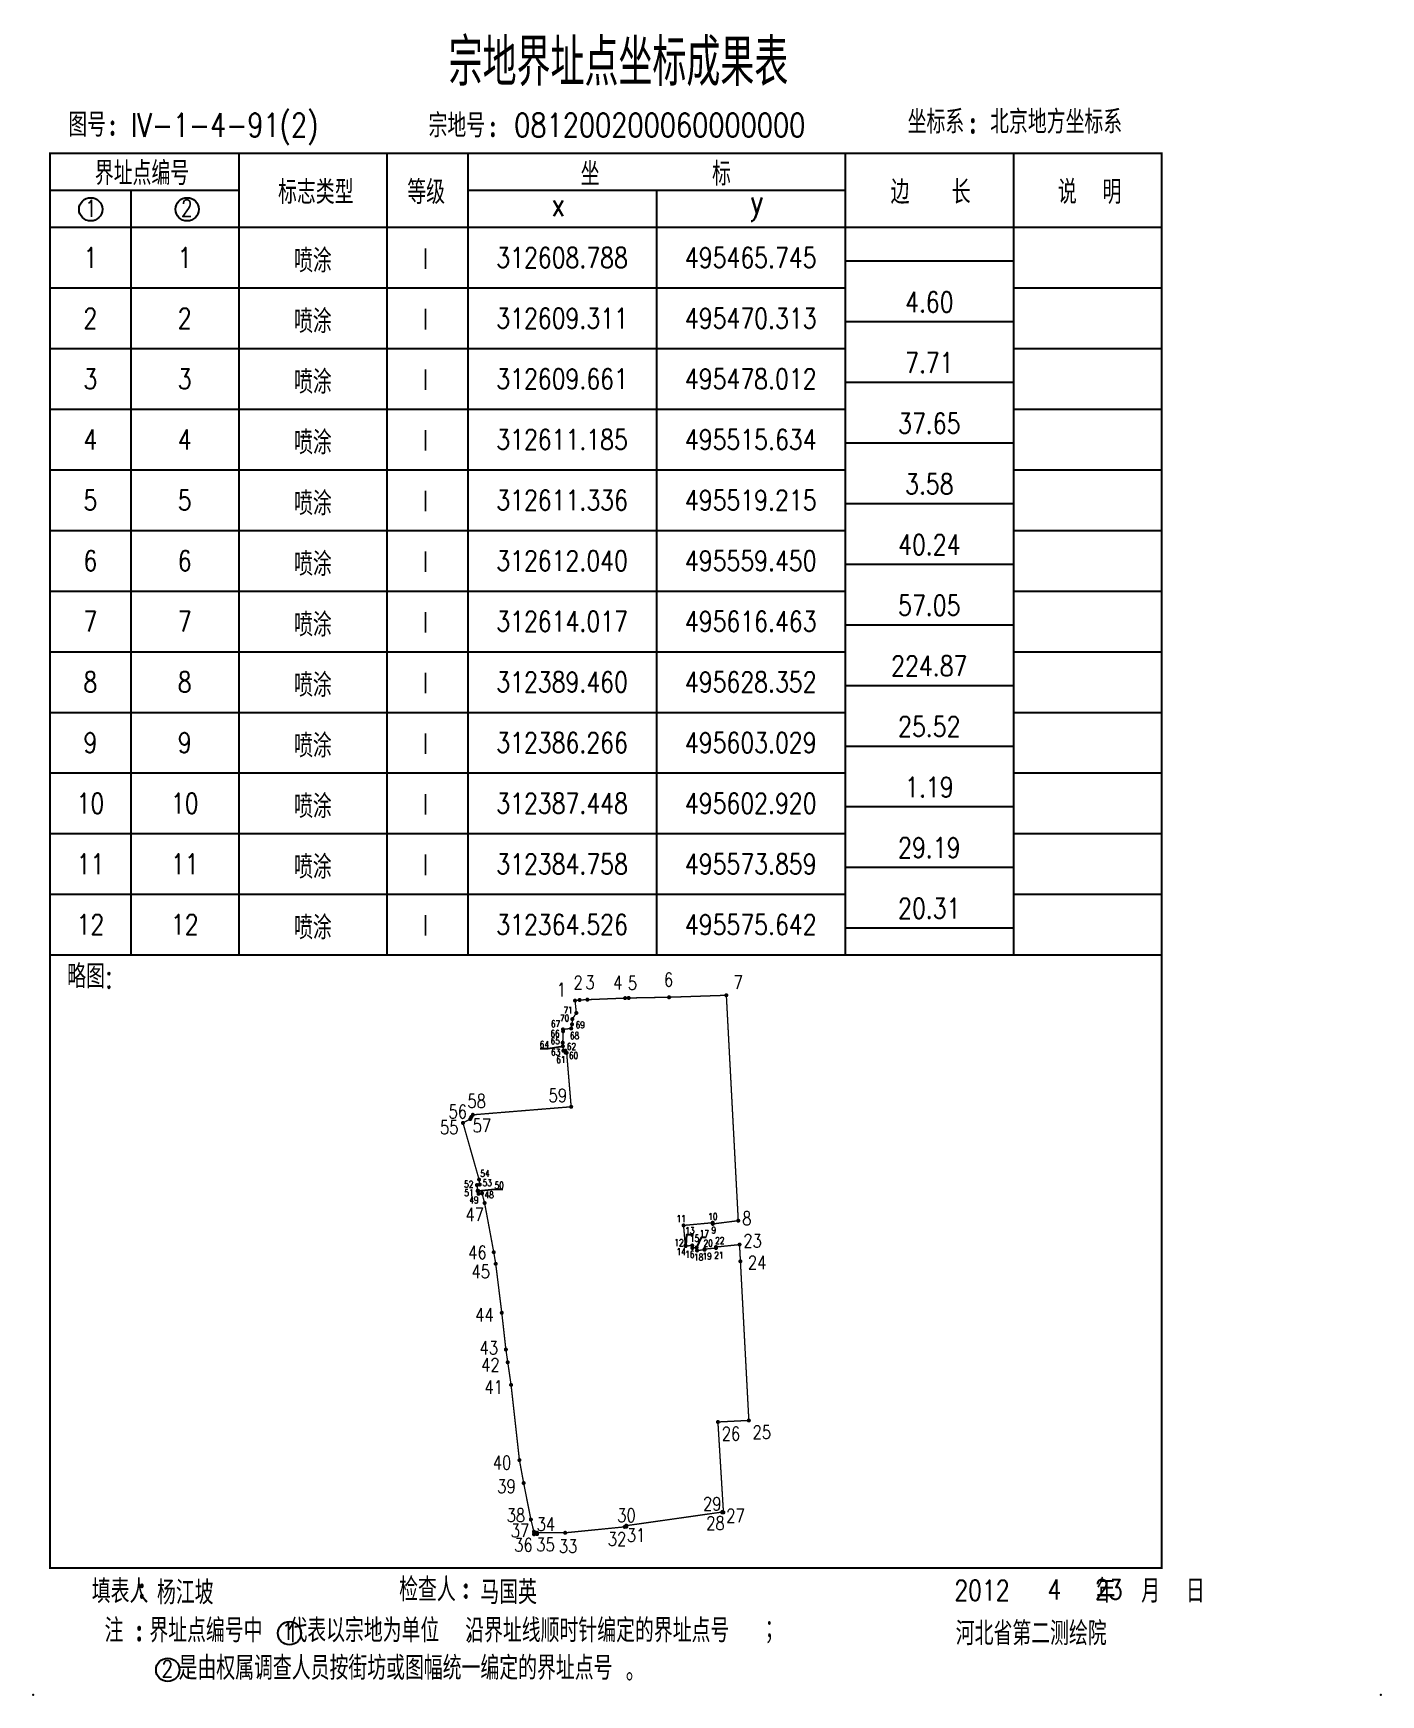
# Model space of a CAD drawing. Extents: x -9390 to -4743, y 24196 to 25839.
# Drawn here: x -6557.4 to -6357.4, y 24332.9 to 24579.6 of the extents above; entities that cross this region are included whole.
import ezdxf
from ezdxf.enums import TextEntityAlignment as Align

# ---------------------------------------------------------------- set-up
doc = ezdxf.new("R2010")
doc.units = 0
doc.header["$MEASUREMENT"] = 0
doc.layers.get('0').update_dxf_attribs({"linetype": 'CONTINUOUS'})
doc.layers.add('JZD', color=1, linetype='CONTINUOUS')
doc.layers.add('ZJ', color=7, linetype='CONTINUOUS')
doc.styles.add('1', font='romand.shx', dxfattribs={"width": 0.8, "bigfont": 'hzfs.shx'})
doc.styles.add('HZ', font='rs', dxfattribs={"width": 0.8, "bigfont": 'hztxt'})
doc.styles.add('KHZ', font='rd.shx', dxfattribs={"width": 0.8, "bigfont": 'khz.shx'})

msp = doc.modelspace()

# ---------------------------------------------------------------- linework, layer by layer
at = {"linetype": 'CONTINUOUS', "const_width": 0.3, "flags": 128}
msp.add_lwpolyline([(-6554.9, 24561.76), (-6554.9, 24351.76), (-6389.9, 24351.76), (-6389.9, 24561.76)], close=True, dxfattribs=at)
msp.add_lwpolyline([(-6554.9, 24561.76), (-6554.9, 24351.76), (-6389.9, 24351.76), (-6389.9, 24561.76)], close=True, dxfattribs=at)
at = {"linetype": 'CONTINUOUS', "flags": 128}
for points in [[(-6526.9, 24561.76), (-6526.9, 24442.76)], [(-6526.9, 24561.76), (-6526.9, 24442.76)], [(-6526.9, 24561.76), (-6526.9, 24442.76)], [(-6526.9, 24561.76), (-6526.9, 24442.76)], [(-6504.9, 24561.76), (-6504.9, 24442.76)], [(-6504.9, 24561.76), (-6504.9, 24442.76)], [(-6504.9, 24561.76), (-6504.9, 24442.76)], [(-6504.9, 24561.76), (-6504.9, 24442.76)], [(-6492.9, 24561.76), (-6492.9, 24442.76)], [(-6492.9, 24561.76), (-6492.9, 24442.76)], [(-6492.9, 24561.76), (-6492.9, 24442.76)], [(-6492.9, 24561.76), (-6492.9, 24442.76)], [(-6436.9, 24561.76), (-6436.9, 24442.76)], [(-6436.9, 24561.76), (-6436.9, 24442.76)], [(-6436.9, 24561.76), (-6436.9, 24442.76)], [(-6436.9, 24561.76), (-6436.9, 24442.76)], [(-6411.9, 24561.76), (-6411.9, 24442.76)], [(-6411.9, 24561.76), (-6411.9, 24442.76)], [(-6411.9, 24561.76), (-6411.9, 24442.76)], [(-6411.9, 24561.76), (-6411.9, 24442.76)], [(-6554.9, 24556.26), (-6526.9, 24556.26)], [(-6554.9, 24556.26), (-6526.9, 24556.26)], [(-6542.9, 24556.26), (-6542.9, 24442.76)], [(-6542.9, 24556.26), (-6542.9, 24442.76)], [(-6542.9, 24556.26), (-6542.9, 24442.76)], [(-6542.9, 24556.26), (-6542.9, 24442.76)], [(-6492.9, 24556.26), (-6436.9, 24556.26)], [(-6492.9, 24556.26), (-6436.9, 24556.26)], [(-6464.9, 24556.26), (-6464.9, 24442.76)], [(-6464.9, 24556.26), (-6464.9, 24442.76)], [(-6464.9, 24556.26), (-6464.9, 24442.76)], [(-6464.9, 24556.26), (-6464.9, 24442.76)], [(-6554.9, 24550.76), (-6389.9, 24550.76)], [(-6554.9, 24550.76), (-6389.9, 24550.76)], [(-6436.9, 24545.76), (-6411.9, 24545.76)], [(-6436.9, 24545.76), (-6411.9, 24545.76)], [(-6554.9, 24541.76), (-6436.9, 24541.76)], [(-6554.9, 24541.76), (-6436.9, 24541.76)], [(-6411.9, 24541.76), (-6389.9, 24541.76)], [(-6411.9, 24541.76), (-6389.9, 24541.76)], [(-6436.9, 24536.76), (-6411.9, 24536.76)], [(-6436.9, 24536.76), (-6411.9, 24536.76)], [(-6554.9, 24532.76), (-6436.9, 24532.76)], [(-6554.9, 24532.76), (-6436.9, 24532.76)], [(-6411.9, 24532.76), (-6389.9, 24532.76)], [(-6411.9, 24532.76), (-6389.9, 24532.76)], [(-6436.9, 24527.76), (-6411.9, 24527.76)], [(-6436.9, 24527.76), (-6411.9, 24527.76)], [(-6554.9, 24523.76), (-6436.9, 24523.76)], [(-6554.9, 24523.76), (-6436.9, 24523.76)], [(-6411.9, 24523.76), (-6389.9, 24523.76)], [(-6411.9, 24523.76), (-6389.9, 24523.76)], [(-6436.9, 24518.76), (-6411.9, 24518.76)], [(-6436.9, 24518.76), (-6411.9, 24518.76)], [(-6554.9, 24514.76), (-6436.9, 24514.76)], [(-6554.9, 24514.76), (-6436.9, 24514.76)], [(-6411.9, 24514.76), (-6389.9, 24514.76)], [(-6411.9, 24514.76), (-6389.9, 24514.76)], [(-6436.9, 24509.76), (-6411.9, 24509.76)], [(-6436.9, 24509.76), (-6411.9, 24509.76)], [(-6554.9, 24505.76), (-6436.9, 24505.76)], [(-6554.9, 24505.76), (-6436.9, 24505.76)], [(-6411.9, 24505.76), (-6389.9, 24505.76)], [(-6411.9, 24505.76), (-6389.9, 24505.76)], [(-6436.9, 24500.76), (-6411.9, 24500.76)], [(-6436.9, 24500.76), (-6411.9, 24500.76)], [(-6554.9, 24496.76), (-6436.9, 24496.76)], [(-6554.9, 24496.76), (-6436.9, 24496.76)], [(-6411.9, 24496.76), (-6389.9, 24496.76)], [(-6411.9, 24496.76), (-6389.9, 24496.76)], [(-6436.9, 24491.76), (-6411.9, 24491.76)], [(-6436.9, 24491.76), (-6411.9, 24491.76)], [(-6554.9, 24487.76), (-6436.9, 24487.76)], [(-6554.9, 24487.76), (-6436.9, 24487.76)], [(-6411.9, 24487.76), (-6389.9, 24487.76)], [(-6411.9, 24487.76), (-6389.9, 24487.76)], [(-6436.9, 24482.76), (-6411.9, 24482.76)], [(-6436.9, 24482.76), (-6411.9, 24482.76)], [(-6554.9, 24478.76), (-6436.9, 24478.76)], [(-6554.9, 24478.76), (-6436.9, 24478.76)], [(-6411.9, 24478.76), (-6389.9, 24478.76)], [(-6411.9, 24478.76), (-6389.9, 24478.76)], [(-6436.9, 24473.76), (-6411.9, 24473.76)], [(-6436.9, 24473.76), (-6411.9, 24473.76)], [(-6554.9, 24469.76), (-6436.9, 24469.76)], [(-6554.9, 24469.76), (-6436.9, 24469.76)], [(-6411.9, 24469.76), (-6389.9, 24469.76)], [(-6411.9, 24469.76), (-6389.9, 24469.76)], [(-6436.9, 24464.76), (-6411.9, 24464.76)], [(-6436.9, 24464.76), (-6411.9, 24464.76)], [(-6554.9, 24460.76), (-6436.9, 24460.76)], [(-6554.9, 24460.76), (-6436.9, 24460.76)], [(-6411.9, 24460.76), (-6389.9, 24460.76)], [(-6411.9, 24460.76), (-6389.9, 24460.76)], [(-6436.9, 24455.76), (-6411.9, 24455.76)], [(-6436.9, 24455.76), (-6411.9, 24455.76)], [(-6554.9, 24451.76), (-6436.9, 24451.76)], [(-6554.9, 24451.76), (-6436.9, 24451.76)], [(-6411.9, 24451.76), (-6389.9, 24451.76)], [(-6411.9, 24451.76), (-6389.9, 24451.76)], [(-6436.9, 24446.76), (-6411.9, 24446.76)], [(-6436.9, 24446.76), (-6411.9, 24446.76)], [(-6554.9, 24442.76), (-6389.9, 24442.76)], [(-6554.9, 24442.76), (-6389.9, 24442.76)], [(-6460.47, 24399.64), (-6460.37, 24401.24), (-6459.38, 24401.24)], [(-6457.49, 24400.79), (-6458.27, 24400.79), (-6458.93, 24399.32)]]:
    msp.add_lwpolyline(points, dxfattribs=at)
at = {"color": 7, "linetype": 'CONTINUOUS', "const_width": 0.3, "flags": 128}
for points in [[(-6477.13, 24435.98, 1), (-6476.83, 24435.98, 1)], [(-6477.13, 24435.98, 1), (-6476.83, 24435.98, 1)], [(-6477.13, 24435.98, 1), (-6476.83, 24435.98, 1)], [(-6477.13, 24435.98, 1), (-6476.83, 24435.98, 1)], [(-6476.45, 24436.06, 1), (-6476.15, 24436.06, 1)], [(-6476.45, 24436.06, 1), (-6476.15, 24436.06, 1)], [(-6476.45, 24436.06, 1), (-6476.15, 24436.06, 1)], [(-6476.45, 24436.06, 1), (-6476.15, 24436.06, 1)], [(-6475.3, 24436.11, 1), (-6475, 24436.11, 1)], [(-6475.3, 24436.11, 1), (-6475, 24436.11, 1)], [(-6475.3, 24436.11, 1), (-6475, 24436.11, 1)], [(-6475.3, 24436.11, 1), (-6475, 24436.11, 1)], [(-6469.7, 24436.34, 1), (-6469.4, 24436.34, 1)], [(-6469.7, 24436.34, 1), (-6469.4, 24436.34, 1)], [(-6469.7, 24436.34, 1), (-6469.4, 24436.34, 1)], [(-6469.7, 24436.34, 1), (-6469.4, 24436.34, 1)], [(-6469.16, 24436.36, 1), (-6468.86, 24436.36, 1)], [(-6469.16, 24436.36, 1), (-6468.86, 24436.36, 1)], [(-6469.16, 24436.36, 1), (-6468.86, 24436.36, 1)], [(-6469.16, 24436.36, 1), (-6468.86, 24436.36, 1)], [(-6463.17, 24436.47, 1), (-6462.87, 24436.47, 1)], [(-6463.17, 24436.47, 1), (-6462.87, 24436.47, 1)], [(-6463.17, 24436.47, 1), (-6462.87, 24436.47, 1)], [(-6463.17, 24436.47, 1), (-6462.87, 24436.47, 1)], [(-6454.67, 24436.76, 1), (-6454.37, 24436.76, 1)], [(-6454.67, 24436.76, 1), (-6454.37, 24436.76, 1)], [(-6454.67, 24436.76, 1), (-6454.37, 24436.76, 1)], [(-6454.67, 24436.76, 1), (-6454.37, 24436.76, 1)], [(-6477.57, 24432.44, 1), (-6477.27, 24432.44, 1)], [(-6477.57, 24432.44, 1), (-6477.27, 24432.44, 1)], [(-6477.57, 24432.44, 1), (-6477.27, 24432.44, 1)], [(-6477.57, 24432.44, 1), (-6477.27, 24432.44, 1)], [(-6477.53, 24433.22, 1), (-6477.23, 24433.22, 1)], [(-6477.53, 24433.22, 1), (-6477.23, 24433.22, 1)], [(-6477.53, 24433.22, 1), (-6477.23, 24433.22, 1)], [(-6477.53, 24433.22, 1), (-6477.23, 24433.22, 1)], [(-6476.93, 24434.14, 1), (-6476.63, 24434.14, 1)], [(-6476.93, 24434.14, 1), (-6476.63, 24434.14, 1)], [(-6476.93, 24434.14, 1), (-6476.63, 24434.14, 1)], [(-6476.93, 24434.14, 1), (-6476.63, 24434.14, 1)], [(-6478.95, 24429.73, 1), (-6478.65, 24429.73, 1)], [(-6478.95, 24429.73, 1), (-6478.65, 24429.73, 1)], [(-6478.95, 24429.73, 1), (-6478.65, 24429.73, 1)], [(-6478.95, 24429.73, 1), (-6478.65, 24429.73, 1)], [(-6478.92, 24431.69, 1), (-6478.62, 24431.69, 1)], [(-6478.92, 24431.69, 1), (-6478.62, 24431.69, 1)], [(-6478.92, 24431.69, 1), (-6478.62, 24431.69, 1)], [(-6478.92, 24431.69, 1), (-6478.62, 24431.69, 1)], [(-6478.89, 24431.41, 1), (-6478.59, 24431.41, 1)], [(-6478.89, 24431.41, 1), (-6478.59, 24431.41, 1)], [(-6478.89, 24431.41, 1), (-6478.59, 24431.41, 1)], [(-6478.89, 24431.41, 1), (-6478.59, 24431.41, 1)], [(-6477.7, 24431.84, 1), (-6477.4, 24431.84, 1)], [(-6477.7, 24431.84, 1), (-6477.4, 24431.84, 1)], [(-6477.7, 24431.84, 1), (-6477.4, 24431.84, 1)], [(-6477.7, 24431.84, 1), (-6477.4, 24431.84, 1)], [(-6478.93, 24429.2, 1), (-6478.63, 24429.2, 1)], [(-6478.93, 24429.2, 1), (-6478.63, 24429.2, 1)], [(-6478.93, 24429.2, 1), (-6478.63, 24429.2, 1)], [(-6478.93, 24429.2, 1), (-6478.63, 24429.2, 1)], [(-6478.85, 24428.53, 1), (-6478.55, 24428.53, 1)], [(-6478.85, 24428.53, 1), (-6478.55, 24428.53, 1)], [(-6478.85, 24428.53, 1), (-6478.55, 24428.53, 1)], [(-6478.85, 24428.53, 1), (-6478.55, 24428.53, 1)], [(-6478.56, 24428.55, 1), (-6478.26, 24428.55, 1)], [(-6478.56, 24428.55, 1), (-6478.26, 24428.55, 1)], [(-6478.56, 24428.55, 1), (-6478.26, 24428.55, 1)], [(-6478.56, 24428.55, 1), (-6478.26, 24428.55, 1)], [(-6478.52, 24428.23, 1), (-6478.22, 24428.23, 1)], [(-6478.52, 24428.23, 1), (-6478.22, 24428.23, 1)], [(-6478.52, 24428.23, 1), (-6478.22, 24428.23, 1)], [(-6478.52, 24428.23, 1), (-6478.22, 24428.23, 1)], [(-6478.37, 24428.22, 1), (-6478.07, 24428.22, 1)], [(-6478.37, 24428.22, 1), (-6478.07, 24428.22, 1)], [(-6478.37, 24428.22, 1), (-6478.07, 24428.22, 1)], [(-6478.37, 24428.22, 1), (-6478.07, 24428.22, 1)], [(-6477.7, 24420.21, 1), (-6477.4, 24420.21, 1)], [(-6477.7, 24420.21, 1), (-6477.4, 24420.21, 1)], [(-6477.7, 24420.21, 1), (-6477.4, 24420.21, 1)], [(-6477.7, 24420.21, 1), (-6477.4, 24420.21, 1)], [(-6493.76, 24417.82, 1), (-6493.46, 24417.82, 1)], [(-6493.76, 24417.82, 1), (-6493.46, 24417.82, 1)], [(-6493.76, 24417.82, 1), (-6493.46, 24417.82, 1)], [(-6493.76, 24417.82, 1), (-6493.46, 24417.82, 1)], [(-6492.68, 24418.39, 1), (-6492.38, 24418.39, 1)], [(-6492.68, 24418.39, 1), (-6492.38, 24418.39, 1)], [(-6492.68, 24418.39, 1), (-6492.38, 24418.39, 1)], [(-6492.68, 24418.39, 1), (-6492.38, 24418.39, 1)], [(-6492.52, 24418.71, 1), (-6492.22, 24418.71, 1)], [(-6492.52, 24418.71, 1), (-6492.22, 24418.71, 1)], [(-6492.52, 24418.71, 1), (-6492.22, 24418.71, 1)], [(-6492.52, 24418.71, 1), (-6492.22, 24418.71, 1)], [(-6492.28, 24419.02, 1), (-6491.98, 24419.02, 1)], [(-6492.28, 24419.02, 1), (-6491.98, 24419.02, 1)], [(-6492.28, 24419.02, 1), (-6491.98, 24419.02, 1)], [(-6492.28, 24419.02, 1), (-6491.98, 24419.02, 1)], [(-6491.69, 24408.59, 1), (-6491.39, 24408.59, 1)], [(-6491.69, 24408.59, 1), (-6491.39, 24408.59, 1)], [(-6491.69, 24408.59, 1), (-6491.39, 24408.59, 1)], [(-6491.69, 24408.59, 1), (-6491.39, 24408.59, 1)], [(-6491.59, 24407.73, 1), (-6491.29, 24407.73, 1)], [(-6491.59, 24407.73, 1), (-6491.29, 24407.73, 1)], [(-6491.59, 24407.73, 1), (-6491.29, 24407.73, 1)], [(-6491.59, 24407.73, 1), (-6491.29, 24407.73, 1)], [(-6491.5, 24407.74, 1), (-6491.2, 24407.74, 1)], [(-6491.5, 24407.74, 1), (-6491.2, 24407.74, 1)], [(-6491.5, 24407.74, 1), (-6491.2, 24407.74, 1)], [(-6491.5, 24407.74, 1), (-6491.2, 24407.74, 1)], [(-6491.37, 24409.41, 1), (-6491.07, 24409.41, 1)], [(-6491.37, 24409.41, 1), (-6491.07, 24409.41, 1)], [(-6491.37, 24409.41, 1), (-6491.07, 24409.41, 1)], [(-6491.37, 24409.41, 1), (-6491.07, 24409.41, 1)], [(-6491.26, 24408.66, 1), (-6490.96, 24408.66, 1)], [(-6491.26, 24408.66, 1), (-6490.96, 24408.66, 1)], [(-6491.26, 24408.66, 1), (-6490.96, 24408.66, 1)], [(-6491.26, 24408.66, 1), (-6490.96, 24408.66, 1)], [(-6491.45, 24407.29, 1), (-6491.15, 24407.29, 1)], [(-6491.45, 24407.29, 1), (-6491.15, 24407.29, 1)], [(-6491.45, 24407.29, 1), (-6491.15, 24407.29, 1)], [(-6491.45, 24407.29, 1), (-6491.15, 24407.29, 1)], [(-6490.93, 24407.36, 1), (-6490.63, 24407.36, 1)], [(-6490.93, 24407.36, 1), (-6490.63, 24407.36, 1)], [(-6490.93, 24407.36, 1), (-6490.63, 24407.36, 1)], [(-6490.93, 24407.36, 1), (-6490.63, 24407.36, 1)], [(-6490.55, 24405.93, 1), (-6490.25, 24405.93, 1)], [(-6490.55, 24405.93, 1), (-6490.25, 24405.93, 1)], [(-6490.55, 24405.93, 1), (-6490.25, 24405.93, 1)], [(-6490.55, 24405.93, 1), (-6490.25, 24405.93, 1)], [(-6461.02, 24402.6, 1), (-6460.72, 24402.6, 1)], [(-6461.02, 24402.6, 1), (-6460.72, 24402.6, 1)], [(-6461.02, 24402.6, 1), (-6460.72, 24402.6, 1)], [(-6461.02, 24402.6, 1), (-6460.72, 24402.6, 1)], [(-6456.69, 24403, 1), (-6456.39, 24403, 1)], [(-6456.69, 24403, 1), (-6456.39, 24403, 1)], [(-6456.69, 24403, 1), (-6456.39, 24403, 1)], [(-6456.69, 24403, 1), (-6456.39, 24403, 1)], [(-6456.68, 24402.82, 1), (-6456.38, 24402.82, 1)], [(-6456.68, 24402.82, 1), (-6456.38, 24402.82, 1)], [(-6456.68, 24402.82, 1), (-6456.38, 24402.82, 1)], [(-6456.68, 24402.82, 1), (-6456.38, 24402.82, 1)], [(-6452.9, 24403.3, 1), (-6452.6, 24403.3, 1)], [(-6452.9, 24403.3, 1), (-6452.6, 24403.3, 1)], [(-6452.9, 24403.3, 1), (-6452.6, 24403.3, 1)], [(-6452.9, 24403.3, 1), (-6452.6, 24403.3, 1)], [(-6489.19, 24398.62, 1), (-6488.89, 24398.62, 1)], [(-6489.19, 24398.62, 1), (-6488.89, 24398.62, 1)], [(-6489.19, 24398.62, 1), (-6488.89, 24398.62, 1)], [(-6489.19, 24398.62, 1), (-6488.89, 24398.62, 1)], [(-6460.76, 24399.58, 1), (-6460.46, 24399.58, 1)], [(-6460.76, 24399.58, 1), (-6460.46, 24399.58, 1)], [(-6460.76, 24399.58, 1), (-6460.46, 24399.58, 1)], [(-6460.76, 24399.58, 1), (-6460.46, 24399.58, 1)], [(-6460.72, 24399.59, 1), (-6460.42, 24399.59, 1)], [(-6460.72, 24399.59, 1), (-6460.42, 24399.59, 1)], [(-6460.72, 24399.59, 1), (-6460.42, 24399.59, 1)], [(-6460.72, 24399.59, 1), (-6460.42, 24399.59, 1)], [(-6460.72, 24399.53, 1), (-6460.42, 24399.53, 1)], [(-6460.72, 24399.53, 1), (-6460.42, 24399.53, 1)], [(-6460.72, 24399.53, 1), (-6460.42, 24399.53, 1)], [(-6460.72, 24399.53, 1), (-6460.42, 24399.53, 1)], [(-6459.73, 24399.62, 1), (-6459.43, 24399.62, 1)], [(-6459.73, 24399.62, 1), (-6459.43, 24399.62, 1)], [(-6459.73, 24399.62, 1), (-6459.43, 24399.62, 1)], [(-6459.73, 24399.62, 1), (-6459.43, 24399.62, 1)], [(-6459.7, 24399.25, 1), (-6459.4, 24399.25, 1)], [(-6459.7, 24399.25, 1), (-6459.4, 24399.25, 1)], [(-6459.7, 24399.25, 1), (-6459.4, 24399.25, 1)], [(-6459.7, 24399.25, 1), (-6459.4, 24399.25, 1)], [(-6459.08, 24399.32, 1), (-6458.78, 24399.32, 1)], [(-6459.08, 24399.32, 1), (-6458.78, 24399.32, 1)], [(-6459.08, 24399.32, 1), (-6458.78, 24399.32, 1)], [(-6459.08, 24399.32, 1), (-6458.78, 24399.32, 1)], [(-6459.02, 24398.87, 1), (-6458.72, 24398.87, 1)], [(-6459.02, 24398.87, 1), (-6458.72, 24398.87, 1)], [(-6459.02, 24398.87, 1), (-6458.72, 24398.87, 1)], [(-6459.02, 24398.87, 1), (-6458.72, 24398.87, 1)], [(-6457.91, 24399.08, 1), (-6457.61, 24399.08, 1)], [(-6457.91, 24399.08, 1), (-6457.61, 24399.08, 1)], [(-6457.91, 24399.08, 1), (-6457.61, 24399.08, 1)], [(-6457.91, 24399.08, 1), (-6457.61, 24399.08, 1)], [(-6457.9, 24398.99, 1), (-6457.6, 24398.99, 1)], [(-6457.9, 24398.99, 1), (-6457.6, 24398.99, 1)], [(-6457.9, 24398.99, 1), (-6457.6, 24398.99, 1)], [(-6457.9, 24398.99, 1), (-6457.6, 24398.99, 1)], [(-6456.21, 24399.39, 1), (-6455.91, 24399.39, 1)], [(-6456.21, 24399.39, 1), (-6455.91, 24399.39, 1)], [(-6456.21, 24399.39, 1), (-6455.91, 24399.39, 1)], [(-6456.21, 24399.39, 1), (-6455.91, 24399.39, 1)], [(-6456.19, 24399.24, 1), (-6455.89, 24399.24, 1)], [(-6456.19, 24399.24, 1), (-6455.89, 24399.24, 1)], [(-6456.19, 24399.24, 1), (-6455.89, 24399.24, 1)], [(-6456.19, 24399.24, 1), (-6455.89, 24399.24, 1)], [(-6452.71, 24399.75, 1), (-6452.41, 24399.75, 1)], [(-6452.71, 24399.75, 1), (-6452.41, 24399.75, 1)], [(-6452.71, 24399.75, 1), (-6452.41, 24399.75, 1)], [(-6452.71, 24399.75, 1), (-6452.41, 24399.75, 1)], [(-6488.9, 24396.9, 1), (-6488.6, 24396.9, 1)], [(-6488.9, 24396.9, 1), (-6488.6, 24396.9, 1)], [(-6488.9, 24396.9, 1), (-6488.6, 24396.9, 1)], [(-6488.9, 24396.9, 1), (-6488.6, 24396.9, 1)], [(-6452.58, 24397.27, 1), (-6452.28, 24397.27, 1)], [(-6452.58, 24397.27, 1), (-6452.28, 24397.27, 1)], [(-6452.58, 24397.27, 1), (-6452.28, 24397.27, 1)], [(-6452.58, 24397.27, 1), (-6452.28, 24397.27, 1)], [(-6488, 24389.63, 1), (-6487.7, 24389.63, 1)], [(-6488, 24389.63, 1), (-6487.7, 24389.63, 1)], [(-6488, 24389.63, 1), (-6487.7, 24389.63, 1)], [(-6488, 24389.63, 1), (-6487.7, 24389.63, 1)], [(-6487.39, 24384.18, 1), (-6487.09, 24384.18, 1)], [(-6487.39, 24384.18, 1), (-6487.09, 24384.18, 1)], [(-6487.39, 24384.18, 1), (-6487.09, 24384.18, 1)], [(-6487.39, 24384.18, 1), (-6487.09, 24384.18, 1)], [(-6487.11, 24382.28, 1), (-6486.81, 24382.28, 1)], [(-6487.11, 24382.28, 1), (-6486.81, 24382.28, 1)], [(-6487.11, 24382.28, 1), (-6486.81, 24382.28, 1)], [(-6487.11, 24382.28, 1), (-6486.81, 24382.28, 1)], [(-6486.62, 24378.93, 1), (-6486.32, 24378.93, 1)], [(-6486.62, 24378.93, 1), (-6486.32, 24378.93, 1)], [(-6486.62, 24378.93, 1), (-6486.32, 24378.93, 1)], [(-6486.62, 24378.93, 1), (-6486.32, 24378.93, 1)], [(-6455.92, 24373.42, 1), (-6455.62, 24373.42, 1)], [(-6455.92, 24373.42, 1), (-6455.62, 24373.42, 1)], [(-6455.92, 24373.42, 1), (-6455.62, 24373.42, 1)], [(-6455.92, 24373.42, 1), (-6455.62, 24373.42, 1)], [(-6451.33, 24373.65, 1), (-6451.03, 24373.65, 1)], [(-6451.33, 24373.65, 1), (-6451.03, 24373.65, 1)], [(-6451.33, 24373.65, 1), (-6451.03, 24373.65, 1)], [(-6451.33, 24373.65, 1), (-6451.03, 24373.65, 1)], [(-6485.38, 24367.76, 1), (-6485.08, 24367.76, 1)], [(-6485.38, 24367.76, 1), (-6485.08, 24367.76, 1)], [(-6485.38, 24367.76, 1), (-6485.08, 24367.76, 1)], [(-6485.38, 24367.76, 1), (-6485.08, 24367.76, 1)], [(-6484.75, 24364.35, 1), (-6484.45, 24364.35, 1)], [(-6484.75, 24364.35, 1), (-6484.45, 24364.35, 1)], [(-6484.75, 24364.35, 1), (-6484.45, 24364.35, 1)], [(-6484.75, 24364.35, 1), (-6484.45, 24364.35, 1)], [(-6483.68, 24358.94, 1), (-6483.38, 24358.94, 1)], [(-6483.68, 24358.94, 1), (-6483.38, 24358.94, 1)], [(-6483.68, 24358.94, 1), (-6483.38, 24358.94, 1)], [(-6483.68, 24358.94, 1), (-6483.38, 24358.94, 1)], [(-6455.29, 24360.05, 1), (-6454.99, 24360.05, 1)], [(-6455.29, 24360.05, 1), (-6454.99, 24360.05, 1)], [(-6455.29, 24360.05, 1), (-6454.99, 24360.05, 1)], [(-6455.29, 24360.05, 1), (-6454.99, 24360.05, 1)], [(-6455.27, 24359.99, 1), (-6454.97, 24359.99, 1)], [(-6455.27, 24359.99, 1), (-6454.97, 24359.99, 1)], [(-6455.27, 24359.99, 1), (-6454.97, 24359.99, 1)], [(-6455.27, 24359.99, 1), (-6454.97, 24359.99, 1)], [(-6455.1, 24360, 1), (-6454.8, 24360, 1)], [(-6455.1, 24360, 1), (-6454.8, 24360, 1)], [(-6455.1, 24360, 1), (-6454.8, 24360, 1)], [(-6455.1, 24360, 1), (-6454.8, 24360, 1)], [(-6483.23, 24357.13, 1), (-6482.93, 24357.13, 1)], [(-6483.23, 24357.13, 1), (-6482.93, 24357.13, 1)], [(-6483.23, 24357.13, 1), (-6482.93, 24357.13, 1)], [(-6483.23, 24357.13, 1), (-6482.93, 24357.13, 1)], [(-6483.22, 24356.76, 1), (-6482.92, 24356.76, 1)], [(-6483.22, 24356.76, 1), (-6482.92, 24356.76, 1)], [(-6483.22, 24356.76, 1), (-6482.92, 24356.76, 1)], [(-6483.22, 24356.76, 1), (-6482.92, 24356.76, 1)], [(-6482.77, 24356.98, 1), (-6482.47, 24356.98, 1)], [(-6482.77, 24356.98, 1), (-6482.47, 24356.98, 1)], [(-6482.77, 24356.98, 1), (-6482.47, 24356.98, 1)], [(-6482.77, 24356.98, 1), (-6482.47, 24356.98, 1)], [(-6482.76, 24356.78, 1), (-6482.46, 24356.78, 1)], [(-6482.76, 24356.78, 1), (-6482.46, 24356.78, 1)], [(-6482.76, 24356.78, 1), (-6482.46, 24356.78, 1)], [(-6482.76, 24356.78, 1), (-6482.46, 24356.78, 1)], [(-6478.6, 24356.97, 1), (-6478.3, 24356.97, 1)], [(-6478.6, 24356.97, 1), (-6478.3, 24356.97, 1)], [(-6478.6, 24356.97, 1), (-6478.3, 24356.97, 1)], [(-6478.6, 24356.97, 1), (-6478.3, 24356.97, 1)], [(-6469.76, 24357.85, 1), (-6469.46, 24357.85, 1)], [(-6469.76, 24357.85, 1), (-6469.46, 24357.85, 1)], [(-6469.76, 24357.85, 1), (-6469.46, 24357.85, 1)], [(-6469.76, 24357.85, 1), (-6469.46, 24357.85, 1)], [(-6469.53, 24358.03, 1), (-6469.23, 24358.03, 1)], [(-6469.53, 24358.03, 1), (-6469.23, 24358.03, 1)], [(-6469.53, 24358.03, 1), (-6469.23, 24358.03, 1)], [(-6469.53, 24358.03, 1), (-6469.23, 24358.03, 1)], [(-6469.51, 24357.88, 1), (-6469.21, 24357.88, 1)], [(-6469.51, 24357.88, 1), (-6469.21, 24357.88, 1)], [(-6469.51, 24357.88, 1), (-6469.21, 24357.88, 1)], [(-6469.51, 24357.88, 1), (-6469.21, 24357.88, 1)]]:
    msp.add_lwpolyline(points, format="xyb", close=True, dxfattribs=at)
at = {"color": 7, "linetype": 'CONTINUOUS', "const_width": 0.2, "flags": 128}
for points in [[(-6476.98, 24435.98), (-6476.3, 24436.06)], [(-6476.98, 24435.98), (-6476.3, 24436.06)], [(-6476.78, 24434.14), (-6476.98, 24435.98)], [(-6476.78, 24434.14), (-6476.98, 24435.98)], [(-6476.3, 24436.06), (-6475.15, 24436.11)], [(-6476.3, 24436.06), (-6475.15, 24436.11)], [(-6475.15, 24436.11), (-6469.55, 24436.34)], [(-6475.15, 24436.11), (-6469.55, 24436.34)], [(-6469.55, 24436.34), (-6469.01, 24436.36)], [(-6469.55, 24436.34), (-6469.01, 24436.36)], [(-6469.01, 24436.36), (-6463.02, 24436.47)], [(-6469.01, 24436.36), (-6463.02, 24436.47)], [(-6463.02, 24436.47), (-6454.52, 24436.76)], [(-6463.02, 24436.47), (-6454.52, 24436.76)], [(-6454.52, 24436.76), (-6452.75, 24403.3)], [(-6454.52, 24436.76), (-6452.75, 24403.3)], [(-6477.55, 24431.84), (-6477.42, 24432.44)], [(-6477.55, 24431.84), (-6477.42, 24432.44)], [(-6477.42, 24432.44), (-6477.38, 24433.22)], [(-6477.42, 24432.44), (-6477.38, 24433.22)], [(-6477.38, 24433.22), (-6476.78, 24434.14)], [(-6477.38, 24433.22), (-6476.78, 24434.14)], [(-6478.8, 24429.73), (-6478.74, 24431.41)], [(-6478.8, 24429.73), (-6478.74, 24431.41)], [(-6478.77, 24431.69), (-6477.55, 24431.84)], [(-6478.77, 24431.69), (-6477.55, 24431.84)], [(-6478.74, 24431.41), (-6478.77, 24431.69)], [(-6478.74, 24431.41), (-6478.77, 24431.69)], [(-6478.78, 24429.2), (-6478.8, 24429.73)], [(-6478.78, 24429.2), (-6478.8, 24429.73)], [(-6478.7, 24428.53), (-6478.78, 24429.2)], [(-6478.7, 24428.53), (-6478.78, 24429.2)], [(-6478.41, 24428.55), (-6478.7, 24428.53)], [(-6478.41, 24428.55), (-6478.7, 24428.53)], [(-6478.37, 24428.23), (-6478.41, 24428.55)], [(-6478.37, 24428.23), (-6478.41, 24428.55)], [(-6478.22, 24428.22), (-6478.37, 24428.23)], [(-6478.22, 24428.22), (-6478.37, 24428.23)], [(-6477.55, 24420.21), (-6478.22, 24428.22)], [(-6477.55, 24420.21), (-6478.22, 24428.22)], [(-6492.13, 24419.02), (-6477.55, 24420.21)], [(-6492.13, 24419.02), (-6477.55, 24420.21)], [(-6493.61, 24417.82), (-6492.53, 24418.39)], [(-6493.61, 24417.82), (-6492.53, 24418.39)], [(-6491.22, 24409.41), (-6493.61, 24417.82)], [(-6491.22, 24409.41), (-6493.61, 24417.82)], [(-6492.53, 24418.39), (-6492.37, 24418.71)], [(-6492.53, 24418.39), (-6492.37, 24418.71)], [(-6492.37, 24418.71), (-6492.13, 24419.02)], [(-6492.37, 24418.71), (-6492.13, 24419.02)], [(-6491.54, 24408.59), (-6491.11, 24408.66)], [(-6491.54, 24408.59), (-6491.11, 24408.66)], [(-6491.44, 24407.73), (-6491.54, 24408.59)], [(-6491.44, 24407.73), (-6491.54, 24408.59)], [(-6491.35, 24407.74), (-6491.44, 24407.73)], [(-6491.35, 24407.74), (-6491.44, 24407.73)], [(-6491.3, 24407.29), (-6491.35, 24407.74)], [(-6491.3, 24407.29), (-6491.35, 24407.74)], [(-6491.11, 24408.66), (-6491.22, 24409.41)], [(-6491.11, 24408.66), (-6491.22, 24409.41)], [(-6490.78, 24407.36), (-6491.3, 24407.29)], [(-6490.78, 24407.36), (-6491.3, 24407.29)], [(-6490.4, 24405.93), (-6490.78, 24407.36)], [(-6490.4, 24405.93), (-6490.78, 24407.36)], [(-6489.04, 24398.62), (-6490.4, 24405.93)], [(-6489.04, 24398.62), (-6490.4, 24405.93)], [(-6456.54, 24403), (-6460.87, 24402.6)], [(-6456.54, 24403), (-6460.87, 24402.6)], [(-6456.53, 24402.82), (-6456.54, 24403)], [(-6456.53, 24402.82), (-6456.54, 24403)], [(-6452.75, 24403.3), (-6456.53, 24402.82)], [(-6452.75, 24403.3), (-6456.53, 24402.82)], [(-6460.87, 24402.6), (-6460.61, 24399.58)], [(-6460.87, 24402.6), (-6460.61, 24399.58)], [(-6488.75, 24396.9), (-6489.04, 24398.62)], [(-6488.75, 24396.9), (-6489.04, 24398.62)], [(-6460.61, 24399.58), (-6460.57, 24399.59)], [(-6460.61, 24399.58), (-6460.57, 24399.59)], [(-6460.57, 24399.53), (-6459.58, 24399.62)], [(-6460.57, 24399.53), (-6459.58, 24399.62)], [(-6460.57, 24399.59), (-6460.57, 24399.53)], [(-6460.57, 24399.59), (-6460.57, 24399.53)], [(-6459.58, 24399.62), (-6459.55, 24399.25)], [(-6459.58, 24399.62), (-6459.55, 24399.25)], [(-6459.55, 24399.25), (-6458.93, 24399.32)], [(-6459.55, 24399.25), (-6458.93, 24399.32)], [(-6458.93, 24399.32), (-6458.87, 24398.87)], [(-6458.93, 24399.32), (-6458.87, 24398.87)], [(-6458.87, 24398.87), (-6457.75, 24398.99)], [(-6458.87, 24398.87), (-6457.75, 24398.99)], [(-6457.76, 24399.08), (-6456.04, 24399.24)], [(-6457.76, 24399.08), (-6456.04, 24399.24)], [(-6457.75, 24398.99), (-6457.76, 24399.08)], [(-6457.75, 24398.99), (-6457.76, 24399.08)], [(-6456.06, 24399.39), (-6452.56, 24399.75)], [(-6456.06, 24399.39), (-6452.56, 24399.75)], [(-6456.04, 24399.24), (-6456.06, 24399.39)], [(-6456.04, 24399.24), (-6456.06, 24399.39)], [(-6452.56, 24399.75), (-6452.43, 24397.27)], [(-6452.56, 24399.75), (-6452.43, 24397.27)], [(-6487.85, 24389.63), (-6488.75, 24396.9)], [(-6487.85, 24389.63), (-6488.75, 24396.9)], [(-6452.43, 24397.27), (-6451.18, 24373.65)], [(-6452.43, 24397.27), (-6451.18, 24373.65)], [(-6487.24, 24384.18), (-6487.85, 24389.63)], [(-6487.24, 24384.18), (-6487.85, 24389.63)], [(-6486.96, 24382.28), (-6487.24, 24384.18)], [(-6486.96, 24382.28), (-6487.24, 24384.18)], [(-6486.47, 24378.93), (-6486.96, 24382.28)], [(-6486.47, 24378.93), (-6486.96, 24382.28)], [(-6485.23, 24367.76), (-6486.47, 24378.93)], [(-6485.23, 24367.76), (-6486.47, 24378.93)], [(-6451.18, 24373.65), (-6455.77, 24373.42)], [(-6451.18, 24373.65), (-6455.77, 24373.42)], [(-6455.77, 24373.42), (-6454.95, 24360)], [(-6455.77, 24373.42), (-6454.95, 24360)], [(-6484.6, 24364.35), (-6485.23, 24367.76)], [(-6484.6, 24364.35), (-6485.23, 24367.76)], [(-6483.53, 24358.94), (-6484.6, 24364.35)], [(-6483.53, 24358.94), (-6484.6, 24364.35)], [(-6483.08, 24357.13), (-6483.53, 24358.94)], [(-6483.08, 24357.13), (-6483.53, 24358.94)], [(-6455.14, 24360.05), (-6469.38, 24358.03)], [(-6455.14, 24360.05), (-6469.38, 24358.03)], [(-6455.12, 24359.99), (-6455.14, 24360.05)], [(-6455.12, 24359.99), (-6455.14, 24360.05)], [(-6454.95, 24360), (-6455.12, 24359.99)], [(-6454.95, 24360), (-6455.12, 24359.99)], [(-6483.07, 24356.76), (-6483.08, 24357.13)], [(-6483.07, 24356.76), (-6483.08, 24357.13)], [(-6482.61, 24356.78), (-6483.07, 24356.76)], [(-6482.61, 24356.78), (-6483.07, 24356.76)], [(-6478.45, 24356.97), (-6482.62, 24356.98)], [(-6482.62, 24356.98), (-6482.61, 24356.78)], [(-6478.45, 24356.97), (-6482.62, 24356.98)], [(-6482.62, 24356.98), (-6482.61, 24356.78)], [(-6469.61, 24357.85), (-6478.45, 24356.97)], [(-6469.61, 24357.85), (-6478.45, 24356.97)], [(-6469.36, 24357.88), (-6469.61, 24357.85)], [(-6469.36, 24357.88), (-6469.61, 24357.85)], [(-6469.38, 24358.03), (-6469.36, 24357.88)], [(-6469.38, 24358.03), (-6469.36, 24357.88)]]:
    msp.add_lwpolyline(points, dxfattribs=at)
at = {"linetype": 'CONTINUOUS'}
for p in [(-6557.39, 24332.93), (-6557.39, 24332.93), (-6357.39, 24332.93), (-6357.39, 24332.93)]:
    msp.add_point(p, dxfattribs=at)
at = {"layer": 'JZD', "linetype": 'CONTINUOUS', "flags": 128}
for points in [[(-6482.15, 24428.85), (-6480.98, 24428.85), (-6478.78, 24429.2)], [(-6491.35, 24407.74), (-6488.88, 24408), (-6487.67, 24408)]]:
    msp.add_lwpolyline(points, dxfattribs=at)
at = {"layer": 'ZJ', "linetype": 'CONTINUOUS'}
for centre in [(-6548.86, 24553.43), (-6548.86, 24553.43), (-6519.35, 24342.06), (-6519.35, 24342.06), (-6537.43, 24336.63), (-6537.43, 24336.63)]:
    msp.add_circle(centre, 1.73, dxfattribs=at)
at = {"layer": 'ZJ', "color": 3, "linetype": 'CONTINUOUS'}
msp.add_circle((-6534.55, 24553.43), 1.73, dxfattribs=at)
msp.add_circle((-6534.55, 24553.43), 1.73, dxfattribs=at)

# ---------------------------------------------------------------- texts
at = {"color": 7, "linetype": 'CONTINUOUS', "style": 'HZ', "width": 0.8}
for s, p in [('IV-1-4-91(2)', (-6542.9, 24564.19)), ('IV-1-4-91(2)', (-6542.9, 24564.19)), ('081200200060000000', (-6486, 24564.19))]:
    msp.add_text(s, height=3.5, dxfattribs=at).set_placement(p)
for s, height, p in [('1', 3, (-6548.9, 24546.26)), ('1', 3, (-6548.9, 24546.26)), ('1', 3, (-6534.9, 24546.26)), ('1', 3, (-6534.9, 24546.26)), ('312608.788', 3, (-6478.9, 24546.26)), ('312608.788', 3, (-6478.9, 24546.26)), ('495465.745', 3, (-6450.9, 24546.26)), ('495465.745', 3, (-6450.9, 24546.26)), ('4.60', 3, (-6424.4, 24539.66)), ('4.60', 3, (-6424.4, 24539.66)), ('2', 3, (-6548.9, 24537.26)), ('2', 3, (-6548.9, 24537.26)), ('2', 3, (-6534.9, 24537.26)), ('2', 3, (-6534.9, 24537.26)), ('312609.311', 3, (-6478.9, 24537.26)), ('312609.311', 3, (-6478.9, 24537.26)), ('495470.313', 3, (-6450.9, 24537.26)), ('495470.313', 3, (-6450.9, 24537.26)), ('7.71', 3, (-6424.4, 24530.66)), ('7.71', 3, (-6424.4, 24530.66)), ('3', 3, (-6548.9, 24528.26)), ('3', 3, (-6548.9, 24528.26)), ('3', 3, (-6534.9, 24528.26)), ('3', 3, (-6534.9, 24528.26)), ('312609.661', 3, (-6478.9, 24528.26)), ('312609.661', 3, (-6478.9, 24528.26)), ('495478.012', 3, (-6450.9, 24528.26)), ('495478.012', 3, (-6450.9, 24528.26)), ('37.65', 3, (-6424.4, 24521.66)), ('37.65', 3, (-6424.4, 24521.66)), ('4', 3, (-6548.9, 24519.26)), ('4', 3, (-6548.9, 24519.26)), ('4', 3, (-6534.9, 24519.26)), ('4', 3, (-6534.9, 24519.26)), ('312611.185', 3, (-6478.9, 24519.26)), ('312611.185', 3, (-6478.9, 24519.26)), ('495515.634', 3, (-6450.9, 24519.26)), ('495515.634', 3, (-6450.9, 24519.26)), ('3.58', 3, (-6424.4, 24512.66)), ('3.58', 3, (-6424.4, 24512.66)), ('5', 3, (-6548.9, 24510.26)), ('5', 3, (-6548.9, 24510.26)), ('5', 3, (-6534.9, 24510.26)), ('5', 3, (-6534.9, 24510.26)), ('312611.336', 3, (-6478.9, 24510.26)), ('312611.336', 3, (-6478.9, 24510.26)), ('495519.215', 3, (-6450.9, 24510.26)), ('495519.215', 3, (-6450.9, 24510.26)), ('40.24', 3, (-6424.4, 24503.66)), ('40.24', 3, (-6424.4, 24503.66)), ('6', 3, (-6548.9, 24501.26)), ('6', 3, (-6548.9, 24501.26)), ('6', 3, (-6534.9, 24501.26)), ('6', 3, (-6534.9, 24501.26)), ('312612.040', 3, (-6478.9, 24501.26)), ('312612.040', 3, (-6478.9, 24501.26)), ('495559.450', 3, (-6450.9, 24501.26)), ('495559.450', 3, (-6450.9, 24501.26)), ('57.05', 3, (-6424.4, 24494.66)), ('57.05', 3, (-6424.4, 24494.66)), ('7', 3, (-6548.9, 24492.26)), ('7', 3, (-6548.9, 24492.26)), ('7', 3, (-6534.9, 24492.26)), ('7', 3, (-6534.9, 24492.26)), ('312614.017', 3, (-6478.9, 24492.26)), ('312614.017', 3, (-6478.9, 24492.26)), ('495616.463', 3, (-6450.9, 24492.26)), ('495616.463', 3, (-6450.9, 24492.26)), ('224.87', 3, (-6424.4, 24485.66)), ('224.87', 3, (-6424.4, 24485.66)), ('8', 3, (-6548.9, 24483.26)), ('8', 3, (-6548.9, 24483.26)), ('8', 3, (-6534.9, 24483.26)), ('8', 3, (-6534.9, 24483.26)), ('312389.460', 3, (-6478.9, 24483.26)), ('312389.460', 3, (-6478.9, 24483.26)), ('495628.352', 3, (-6450.9, 24483.26)), ('495628.352', 3, (-6450.9, 24483.26)), ('25.52', 3, (-6424.4, 24476.66)), ('25.52', 3, (-6424.4, 24476.66)), ('9', 3, (-6548.9, 24474.26)), ('9', 3, (-6548.9, 24474.26)), ('9', 3, (-6534.9, 24474.26)), ('9', 3, (-6534.9, 24474.26)), ('312386.266', 3, (-6478.9, 24474.26)), ('312386.266', 3, (-6478.9, 24474.26)), ('495603.029', 3, (-6450.9, 24474.26)), ('495603.029', 3, (-6450.9, 24474.26)), ('1.19', 3, (-6424.4, 24467.66)), ('1.19', 3, (-6424.4, 24467.66)), ('10', 3, (-6548.9, 24465.26)), ('10', 3, (-6548.9, 24465.26)), ('10', 3, (-6534.9, 24465.26)), ('10', 3, (-6534.9, 24465.26)), ('312387.448', 3, (-6478.9, 24465.26)), ('312387.448', 3, (-6478.9, 24465.26)), ('495602.920', 3, (-6450.9, 24465.26)), ('495602.920', 3, (-6450.9, 24465.26)), ('29.19', 3, (-6424.4, 24458.66)), ('29.19', 3, (-6424.4, 24458.66)), ('11', 3, (-6548.9, 24456.26)), ('11', 3, (-6548.9, 24456.26)), ('11', 3, (-6534.9, 24456.26)), ('11', 3, (-6534.9, 24456.26)), ('312384.758', 3, (-6478.9, 24456.26)), ('312384.758', 3, (-6478.9, 24456.26)), ('495573.859', 3, (-6450.9, 24456.26)), ('495573.859', 3, (-6450.9, 24456.26)), ('20.31', 3, (-6424.4, 24449.66)), ('20.31', 3, (-6424.4, 24449.66)), ('12', 3, (-6548.9, 24447.26)), ('12', 3, (-6548.9, 24447.26)), ('12', 3, (-6534.9, 24447.26)), ('12', 3, (-6534.9, 24447.26)), ('312364.526', 3, (-6478.9, 24447.26)), ('312364.526', 3, (-6478.9, 24447.26)), ('495575.642', 3, (-6450.9, 24447.26)), ('495575.642', 3, (-6450.9, 24447.26)), ('6', 2, (-6463.09, 24439.07)), ('1', 2, (-6479.02, 24437.6)), ('2', 2, (-6476.51, 24438.65)), ('3', 2, (-6474.76, 24438.68)), ('4', 2, (-6470.62, 24438.64)), ('5', 2, (-6468.45, 24438.58)), ('7', 2, (-6452.77, 24438.68)), ('71', 1, (-6478.01, 24434.56)), ('67', 1, (-6479.86, 24432.51)), ('67', 1, (-6479.86, 24432.51)), ('70', 1, (-6478.52, 24433.38)), ('69', 1, (-6476.2, 24432.36)), ('64', 1, (-6481.53, 24429.47)), ('66', 1, (-6479.94, 24431.07)), ('65', 1, (-6479.92, 24429.99)), ('68', 1, (-6477.05, 24430.77)), ('63', 1, (-6479.85, 24428.32)), ('61', 1, (-6479.07, 24427.21)), ('62', 1, (-6477.51, 24429.16)), ('60', 1, (-6477.19, 24427.81)), ('59', 2, (-6479.53, 24421.89)), ('56', 2, (-6494.38, 24419.49)), ('58', 2, (-6491.58, 24421.06)), ('55', 2, (-6495.65, 24417.16)), ('57', 2, (-6490.8, 24417.42)), ('54', 1, (-6490.34, 24410.31)), ('52', 1, (-6492.75, 24408.72)), ('51', 1, (-6492.72, 24407.45)), ('53', 1, (-6490.01, 24408.93)), ('50', 1, (-6488.23, 24408.55)), ('49', 1, (-6491.98, 24406.37)), ('48', 1, (-6489.72, 24407.14)), ('47', 2, (-6491.87, 24404.21)), ('11', 1, (-6461.22, 24403.6)), ('10', 1, (-6456.53, 24403.93)), ('8', 2, (-6451.47, 24403.64)), ('12', 1, (-6461.55, 24400.04)), ('13', 1, (-6459.93, 24401.84)), ('15', 1, (-6459.24, 24400.68)), ('17', 1, (-6457.78, 24401.37)), ('20', 1, (-6457.21, 24399.97)), ('9', 1, (-6456.38, 24401.89)), ('9', 1, (-6456.38, 24401.89)), ('22', 1, (-6455.49, 24400.35)), ('23', 2, (-6450.63, 24400.31)), ('46', 2, (-6491.46, 24398.58)), ('14', 1, (-6461.23, 24398.7)), ('16', 1, (-6459.94, 24398.31)), ('18', 1, (-6458.63, 24397.88)), ('19', 1, (-6457.37, 24398.04)), ('21', 1, (-6455.63, 24398.17)), ('24', 2, (-6449.95, 24397.1)), ('45', 2, (-6490.96, 24395.76)), ('44', 2, (-6490.43, 24389.32)), ('43', 2, (-6489.77, 24384.43)), ('42', 2, (-6489.53, 24381.91)), ('41', 2, (-6489.05, 24378.6)), ('26', 2, (-6453.83, 24371.68)), ('25', 2, (-6449.25, 24371.91)), ('40', 2, (-6487.8, 24367.38)), ('39', 2, (-6487.15, 24363.86)), ('29', 2, (-6456.61, 24361.27)), ('38', 2, (-6485.75, 24359.58)), ('34', 2, (-6481.3, 24358.26)), ('30', 2, (-6469.34, 24359.56)), ('28', 2, (-6456.14, 24358.41)), ('27', 2, (-6453.16, 24359.51)), ('37', 2, (-6485.14, 24357.3)), ('36', 2, (-6484.63, 24355.17)), ('35', 2, (-6481.36, 24355.22)), ('33', 2, (-6478.01, 24354.98)), ('32', 2, (-6470.74, 24356.05)), ('31', 2, (-6467.91, 24356.62))]:
    msp.add_text(s, height=height, dxfattribs=at).set_placement(p, align=Align.MIDDLE)
at = {"linetype": 'CONTINUOUS', "width": 0.8}
for s, height, style, p in [(':', 3, '1', (-6541.84, 24347.31)), (':', 3, '1', (-6541.84, 24347.31)), ('检查人', 3.5, 'HZ', (-6503.08, 24346.79)), ('检查人', 3.5, 'HZ', (-6503.08, 24346.79)), (':', 3, '1', (-6493.77, 24347.3)), (':', 3, '1', (-6493.77, 24347.3)), ('注  界址点编号中  代表以宗地为单位  沿界址线顺时针编定的界址点号  ', 3.5, 'HZ', (-6546.8, 24340.72)), ('注  界址点编号中  代表以宗地为单位  沿界址线顺时针编定的界址点号  ', 3.5, 'HZ', (-6546.8, 24340.72)), ('；', 3.5, '1', (-6448.84, 24340.89)), ('；', 3.5, '1', (-6448.84, 24340.89)), ('河北省第二测绘院', 3.5, 'HZ', (-6420.47, 24340.28)), ('河北省第二测绘院', 3.5, 'HZ', (-6420.47, 24340.28)), (':', 3, '1', (-6542.23, 24340.99)), (':', 3, '1', (-6542.23, 24340.99)), ('， ', 3.5, '1', (-6493.24, 24340.72)), ('， ', 3.5, '1', (-6493.24, 24340.72)), ('  是由权属调查人员按街坊或图幅统一编定的界址点号  ', 3.5, 'HZ', (-6539.66, 24335.15)), ('  是由权属调查人员按街坊或图幅统一编定的界址点号  ', 3.5, 'HZ', (-6539.66, 24335.15)), ('。', 3.5, '1', (-6469.44, 24334.94)), ('。', 3.5, '1', (-6469.44, 24334.94))]:
    msp.add_text(s, height=height, dxfattribs=dict(at, style=style)).set_placement(p)
at = {"layer": 'ZJ', "linetype": 'CONTINUOUS', "style": 'KHZ'}
msp.add_text('宗地界址点坐标成果表', height=7, dxfattribs=at).set_placement((-6470.53, 24575.63), align=Align.MIDDLE)
msp.add_text('宗地界址点坐标成果表', height=7, dxfattribs=at).set_placement((-6470.53, 24575.63), align=Align.MIDDLE)
at = {"layer": 'ZJ', "linetype": 'CONTINUOUS', "width": 0.8}
for s, height, style, p in [('宗地号 ', 3.5, 'HZ', (-6493.56, 24566.07)), ('宗地号 ', 3.5, 'HZ', (-6493.56, 24566.07)), ('坐标系  北京地方坐标系', 3.5, 'HZ', (-6411.69, 24566.61)), ('坐标系  北京地方坐标系', 3.5, 'HZ', (-6411.69, 24566.61)), ('图号 ', 3.5, 'HZ', (-6548.43, 24566.07)), ('图号 ', 3.5, 'HZ', (-6548.43, 24566.07)), (':', 3, '1', (-6545.64, 24565.99)), (':', 3, '1', (-6545.64, 24565.99)), (':', 3, '1', (-6489.17, 24565.79)), (':', 3, '1', (-6489.17, 24565.79)), (':', 3, '1', (-6417.94, 24566.29)), (':', 3, '1', (-6417.94, 24566.29)), ('界址点编号', 3.5, 'HZ', (-6541.25, 24558.97)), ('界址点编号', 3.5, 'HZ', (-6541.25, 24558.97)), ('坐        标', 3.5, 'HZ', (-6464.99, 24558.88)), ('坐        标', 3.5, 'HZ', (-6464.99, 24558.88)), ('标志类型', 3.5, 'HZ', (-6515.45, 24556.16)), ('标志类型', 3.5, 'HZ', (-6515.45, 24556.16)), ('等级', 3.5, 'HZ', (-6499.07, 24556.16)), ('等级', 3.5, 'HZ', (-6499.07, 24556.16)), ('边   长', 3.5, 'HZ', (-6424.2, 24556.16)), ('边   长', 3.5, 'HZ', (-6424.2, 24556.16)), ('说  明', 3.5, 'HZ', (-6400.59, 24556.16)), ('说  明', 3.5, 'HZ', (-6400.59, 24556.16)), ('略图:', 3.5, 'HZ', (-6548.95, 24439.75)), ('略图:', 3.5, 'HZ', (-6548.95, 24439.75)), ('23', 3, 'HZ', (-6397.75, 24348.56)), ('          年  月  日', 3.5, 'HZ', (-6401.98, 24348.53)), ('          年  月  日', 3.5, 'HZ', (-6401.98, 24348.53))]:
    msp.add_text(s, height=height, dxfattribs=dict(at, style=style)).set_placement(p, align=Align.MIDDLE)
at = {"layer": 'ZJ', "linetype": 'CONTINUOUS', "style": 'HZ', "width": 0.8}
for s, height, p in [('1', 2.5, (-6549.68, 24552.3)), ('1', 2.5, (-6549.68, 24552.3)), ('x', 3.5, (-6480.48, 24552.4)), ('x', 3.5, (-6480.48, 24552.4)), ('y', 3.5, (-6450.94, 24552.85)), ('y', 3.5, (-6450.94, 24552.85)), ('1', 2.5, (-6520.45, 24341.1)), ('1', 2.5, (-6520.45, 24341.1)), ('2', 2.5, (-6538.34, 24335.52)), ('2', 2.5, (-6538.34, 24335.52))]:
    msp.add_text(s, height=height, dxfattribs=at).set_placement(p)
at = {"layer": 'ZJ', "color": 3, "linetype": 'CONTINUOUS', "style": 'HZ', "width": 0.8}
msp.add_text('2', height=2.5, dxfattribs=at).set_placement((-6535.45, 24552.34))
msp.add_text('2', height=2.5, dxfattribs=at).set_placement((-6535.45, 24552.34))
for s, height, p in [('喷涂', 3.5, (-6515.89, 24546)), ('喷涂', 3.5, (-6515.89, 24546)), ('Ⅰ', 3.5, (-6499.16, 24546)), ('Ⅰ', 3.5, (-6499.16, 24546)), ('喷涂', 3.5, (-6515.89, 24537)), ('喷涂', 3.5, (-6515.89, 24537)), ('Ⅰ', 3.5, (-6499.16, 24537)), ('Ⅰ', 3.5, (-6499.16, 24537)), ('喷涂', 3.5, (-6515.89, 24528)), ('喷涂', 3.5, (-6515.89, 24528)), ('Ⅰ', 3.5, (-6499.16, 24528)), ('Ⅰ', 3.5, (-6499.16, 24528)), ('喷涂', 3.5, (-6515.89, 24519)), ('喷涂', 3.5, (-6515.89, 24519)), ('Ⅰ', 3.5, (-6499.16, 24519)), ('Ⅰ', 3.5, (-6499.16, 24519)), ('喷涂', 3.5, (-6515.89, 24509.96)), ('喷涂', 3.5, (-6515.89, 24509.96)), ('Ⅰ', 3.5, (-6499.16, 24510)), ('Ⅰ', 3.5, (-6499.16, 24510)), ('喷涂', 3.5, (-6515.89, 24500.96)), ('喷涂', 3.5, (-6515.89, 24500.96)), ('Ⅰ', 3.5, (-6499.16, 24501)), ('Ⅰ', 3.5, (-6499.16, 24501)), ('喷涂', 3.5, (-6515.89, 24491.96)), ('喷涂', 3.5, (-6515.89, 24491.96)), ('Ⅰ', 3.5, (-6499.16, 24492)), ('Ⅰ', 3.5, (-6499.16, 24492)), ('喷涂', 3.5, (-6515.89, 24483)), ('喷涂', 3.5, (-6515.89, 24483)), ('Ⅰ', 3.5, (-6499.16, 24483)), ('Ⅰ', 3.5, (-6499.16, 24483)), ('喷涂', 3.5, (-6515.89, 24474)), ('喷涂', 3.5, (-6515.89, 24474)), ('Ⅰ', 3.5, (-6499.16, 24474)), ('Ⅰ', 3.5, (-6499.16, 24474)), ('喷涂', 3.5, (-6515.89, 24465)), ('喷涂', 3.5, (-6515.89, 24465)), ('Ⅰ', 3.5, (-6499.16, 24465)), ('Ⅰ', 3.5, (-6499.16, 24465)), ('喷涂', 3.5, (-6515.89, 24456)), ('喷涂', 3.5, (-6515.89, 24456)), ('Ⅰ', 3.5, (-6499.16, 24456)), ('Ⅰ', 3.5, (-6499.16, 24456)), ('喷涂', 3.5, (-6515.89, 24447)), ('喷涂', 3.5, (-6515.89, 24447)), ('Ⅰ', 3.5, (-6499.16, 24447)), ('Ⅰ', 3.5, (-6499.16, 24447)), ('杨江坡', 3.5, (-6534.83, 24348.27)), ('杨江坡', 3.5, (-6534.83, 24348.27)), ('马国英', 3.5, (-6486.83, 24348.31)), ('马国英', 3.5, (-6486.83, 24348.31)), ('2012', 3, (-6416.57, 24348.43)), ('4', 3, (-6405.85, 24348.56))]:
    msp.add_text(s, height=height, dxfattribs=at).set_placement(p, align=Align.MIDDLE)
at = {"layer": 'ZJ', "color": 0, "linetype": 'CONTINUOUS', "style": 'HZ', "width": 0.8}
msp.add_text('填表人         ', height=3.5, dxfattribs=at).set_placement((-6535.86, 24348.46), align=Align.MIDDLE)
msp.add_text('填表人         ', height=3.5, dxfattribs=at).set_placement((-6535.86, 24348.46), align=Align.MIDDLE)

doc.saveas('drawing.dxf')
